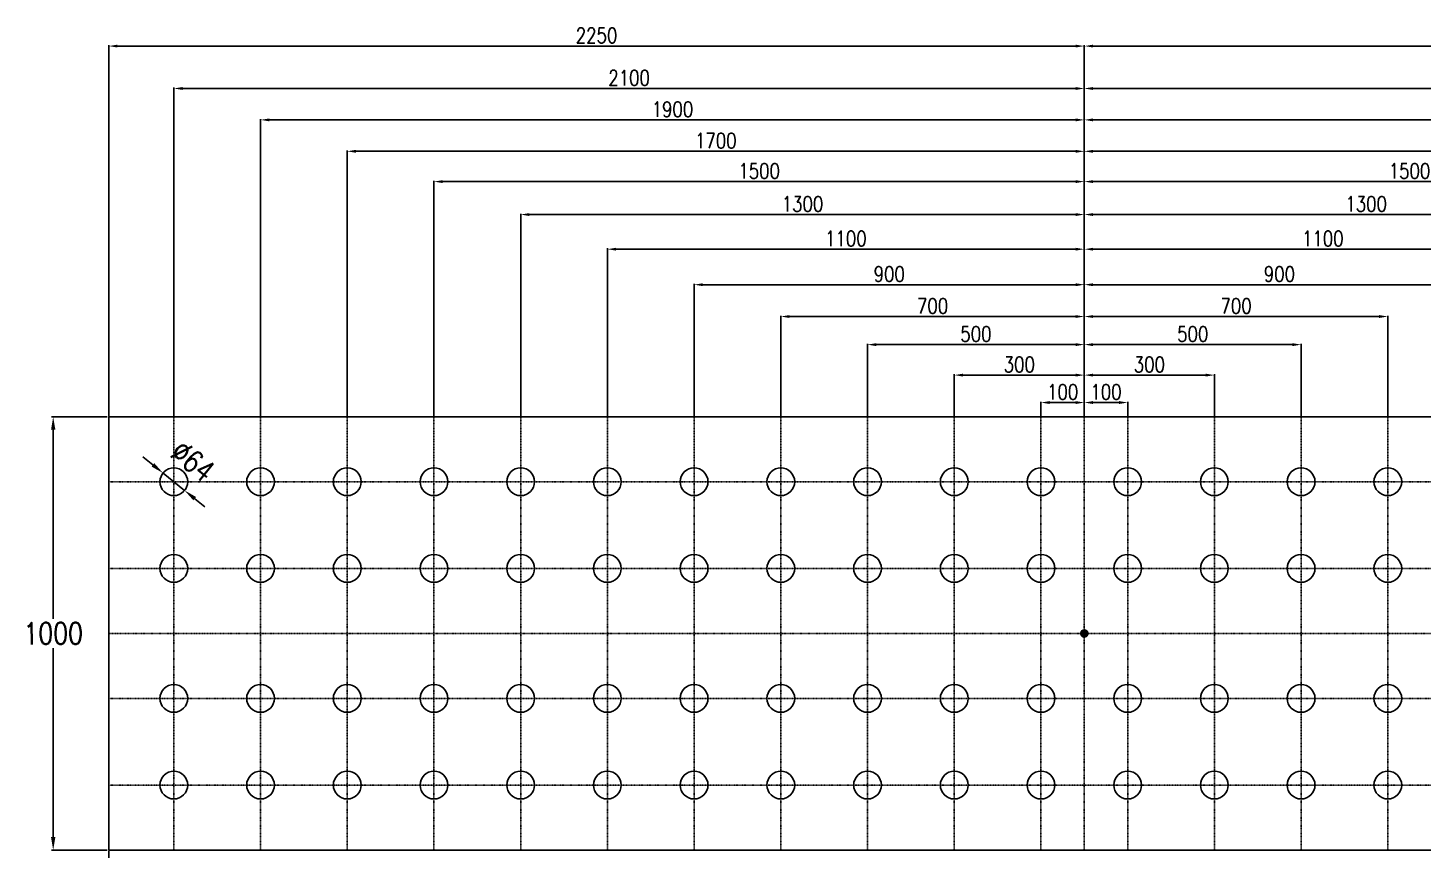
# Model space of a CAD drawing. Header units: millimetres. Extents: x 1541 to 289025, y -12015 to 47026.
# Drawn here: x 41778 to 44996, y 2135 to 4033 of the extents above; entities that cross this region are included whole.
import ezdxf

# ---------------------------------------------------------------- set-up
doc = ezdxf.new("R2010")
doc.units = ezdxf.units.MM
doc.header["$LTSCALE"] = 0.1
doc.linetypes.add('DASHDOT', pattern=[25.4, 12.7, -6.35, 0, -6.35])
for name, color, linetype in [('COTAS', 8, 'Continuous'), ('EJE PERNO', 1, 'DASHDOT'), ('PERNOS', 3, 'Continuous'), ('PLATINA', 5, 'Continuous')]:
    doc.layers.add(name, color=color, linetype=linetype)
doc.styles.add('CNI_COTAS', font='romans.shx', dxfattribs={"width": 0.8})
doc.dimstyles.new('1.2', dxfattribs={"dimscale": 0, "dimtxt": 35, "dimasz": 20, "dimexe": 2, "dimexo": 2, "dimgap": 7, "dimtad": 1, "dimdec": 0, "dimzin": 4, "dimdsep": 46, "dimtxsty": 'CNI_COTAS', "dimcen": 0, "dimclrd": 256, "dimclrt": 3, "dimadec": 0, "dimazin": 0, "dimtfac": 1, "dimtdec": 0, "dimtmove": 2, "dimatfit": 0, "dimfxl": 0.05, "dimtolj": 1, "dimtzin": 0, "dimarcsym": 1})
doc.dimstyles.new('1.3', dxfattribs={"dimscale": 0, "dimtxt": 50, "dimasz": 30, "dimexe": 4, "dimexo": 4, "dimgap": 9, "dimtad": 1, "dimdec": 0, "dimzin": 4, "dimdsep": 46, "dimtxsty": 'CNI_COTAS', "dimcen": 0, "dimclrd": 256, "dimclrt": 3, "dimadec": 0, "dimazin": 0, "dimtfac": 1, "dimtdec": 0, "dimtmove": 2, "dimatfit": 0, "dimfxl": 0.05, "dimtolj": 1, "dimtzin": 0, "dimarcsym": 0})

# ---------------------------------------------------------------- blocks, each defined once
blk = doc.blocks.new('*D3512')
at = {"layer": 'COTAS', "color": 0, "lineweight": -2, "transparency": 16777216}
for p, q in [((44214.3, 3137.3), (44214.3, 3170.1)), ((44314.3, 3137.3), (44314.3, 3170.1))]:
    blk.add_line(p, q, dxfattribs=at)
at = {"layer": 'COTAS', "lineweight": -2, "transparency": 16777216}
blk.add_line((44234.3, 3168.1), (44294.3, 3168.1), dxfattribs=at)
at = {"layer": 'COTAS', "transparency": 16777216}
for points in [[(44234.3, 3171.5), (44234.3, 3164.8), (44214.3, 3168.1)], [(44294.3, 3171.5), (44294.3, 3164.8), (44314.3, 3168.1)]]:
    blk.add_solid(points, dxfattribs=at)
at = {"layer": 'Defpoints', "color": 0, "transparency": 16777216}
for p in [(44314.3, 3168.1), (44214.3, 3135.3), (44314.3, 3135.3)]:
    blk.add_point(p, dxfattribs=at)
at = {"layer": 'COTAS', "color": 3, "transparency": 16777216, "insert": (44264.3, 3192.6), "char_height": 35, "attachment_point": 5, "style": 'CNI_COTAS'}
blk.add_mtext('\\A1;100', dxfattribs=at)
blk = doc.blocks.new('*D3513')
at = {"layer": 'COTAS', "color": 0, "lineweight": -2, "transparency": 16777216}
for p, q in [((44214.3, 3137.3), (44214.3, 3233.4)), ((44514.3, 3137.3), (44514.3, 3233.4))]:
    blk.add_line(p, q, dxfattribs=at)
at = {"layer": 'COTAS', "lineweight": -2, "transparency": 16777216}
blk.add_line((44234.3, 3231.4), (44494.3, 3231.4), dxfattribs=at)
at = {"layer": 'COTAS', "transparency": 16777216}
for points in [[(44234.3, 3234.7), (44234.3, 3228.1), (44214.3, 3231.4)], [(44494.3, 3234.7), (44494.3, 3228.1), (44514.3, 3231.4)]]:
    blk.add_solid(points, dxfattribs=at)
at = {"layer": 'Defpoints', "color": 0, "transparency": 16777216}
for p in [(44514.3, 3231.4), (44214.3, 3135.3), (44514.3, 3135.3)]:
    blk.add_point(p, dxfattribs=at)
at = {"layer": 'COTAS', "color": 3, "transparency": 16777216, "insert": (44364.3, 3255.9), "char_height": 35, "attachment_point": 5, "style": 'CNI_COTAS'}
blk.add_mtext('\\A1;300', dxfattribs=at)
blk = doc.blocks.new('*D3514')
at = {"layer": 'COTAS', "color": 0, "lineweight": -2, "transparency": 16777216}
for p, q in [((44214.3, 3137.3), (44214.3, 3303.8)), ((44714.3, 3137.3), (44714.3, 3303.8))]:
    blk.add_line(p, q, dxfattribs=at)
at = {"layer": 'COTAS', "lineweight": -2, "transparency": 16777216}
blk.add_line((44234.3, 3301.8), (44694.3, 3301.8), dxfattribs=at)
at = {"layer": 'COTAS', "transparency": 16777216}
for points in [[(44234.3, 3305.1), (44234.3, 3298.4), (44214.3, 3301.8)], [(44694.3, 3305.1), (44694.3, 3298.4), (44714.3, 3301.8)]]:
    blk.add_solid(points, dxfattribs=at)
at = {"layer": 'Defpoints', "color": 0, "transparency": 16777216}
for p in [(44714.3, 3301.8), (44214.3, 3135.3), (44714.3, 3135.3)]:
    blk.add_point(p, dxfattribs=at)
at = {"layer": 'COTAS', "color": 3, "transparency": 16777216, "insert": (44464.3, 3326.3), "char_height": 35, "attachment_point": 5, "style": 'CNI_COTAS'}
blk.add_mtext('\\A1;500', dxfattribs=at)
blk = doc.blocks.new('*D3515')
at = {"layer": 'COTAS', "color": 0, "lineweight": -2, "transparency": 16777216}
for p, q in [((44214.3, 3137.3), (44214.3, 3368.6)), ((44914.3, 3137.3), (44914.3, 3368.6))]:
    blk.add_line(p, q, dxfattribs=at)
at = {"layer": 'COTAS', "lineweight": -2, "transparency": 16777216}
blk.add_line((44234.3, 3366.6), (44894.3, 3366.6), dxfattribs=at)
at = {"layer": 'COTAS', "transparency": 16777216}
for points in [[(44234.3, 3369.9), (44234.3, 3363.3), (44214.3, 3366.6)], [(44894.3, 3369.9), (44894.3, 3363.3), (44914.3, 3366.6)]]:
    blk.add_solid(points, dxfattribs=at)
at = {"layer": 'Defpoints', "color": 0, "transparency": 16777216}
for p in [(44914.3, 3366.6), (44214.3, 3135.3), (44914.3, 3135.3)]:
    blk.add_point(p, dxfattribs=at)
at = {"layer": 'COTAS', "color": 3, "transparency": 16777216, "insert": (44564.3, 3391.1), "char_height": 35, "attachment_point": 5, "style": 'CNI_COTAS'}
blk.add_mtext('\\A1;700', dxfattribs=at)
blk = doc.blocks.new('*D3041')
at = {"layer": 'COTAS', "color": 0, "lineweight": -2, "transparency": 16777216}
for p, q in [((44214.3, 3137.3), (44214.3, 3442.1)), ((45114.3, 3137.3), (45114.3, 3442.1))]:
    blk.add_line(p, q, dxfattribs=at)
at = {"layer": 'COTAS', "lineweight": -2, "transparency": 16777216}
blk.add_line((44234.3, 3440.1), (45094.3, 3440.1), dxfattribs=at)
at = {"layer": 'COTAS', "transparency": 16777216}
for points in [[(44234.3, 3443.4), (44234.3, 3436.7), (44214.3, 3440.1)], [(45094.3, 3443.4), (45094.3, 3436.7), (45114.3, 3440.1)]]:
    blk.add_solid(points, dxfattribs=at)
at = {"layer": 'Defpoints', "color": 0, "transparency": 16777216}
for p in [(45114.3, 3440.1), (44214.3, 3135.3), (45114.3, 3135.3)]:
    blk.add_point(p, dxfattribs=at)
at = {"layer": 'COTAS', "color": 3, "transparency": 16777216, "insert": (44664.3, 3464.6), "char_height": 35, "attachment_point": 5, "style": 'CNI_COTAS'}
blk.add_mtext('\\A1;900', dxfattribs=at)
blk = doc.blocks.new('*D3516')
at = {"layer": 'COTAS', "color": 0, "lineweight": -2, "transparency": 16777216}
for p, q in [((44214.3, 3137.3), (44214.3, 3524)), ((45314.3, 3137.3), (45314.3, 3524))]:
    blk.add_line(p, q, dxfattribs=at)
at = {"layer": 'COTAS', "lineweight": -2, "transparency": 16777216}
blk.add_line((44234.3, 3522), (45294.3, 3522), dxfattribs=at)
at = {"layer": 'COTAS', "transparency": 16777216}
for points in [[(44234.3, 3525.3), (44234.3, 3518.7), (44214.3, 3522)], [(45294.3, 3525.3), (45294.3, 3518.7), (45314.3, 3522)]]:
    blk.add_solid(points, dxfattribs=at)
at = {"layer": 'Defpoints', "color": 0, "transparency": 16777216}
for p in [(45314.3, 3522), (44214.3, 3135.3), (45314.3, 3135.3)]:
    blk.add_point(p, dxfattribs=at)
at = {"layer": 'COTAS', "color": 3, "transparency": 16777216, "insert": (44764.3, 3546.5), "char_height": 35, "attachment_point": 5, "style": 'CNI_COTAS'}
blk.add_mtext('\\A1;1100', dxfattribs=at)
blk = doc.blocks.new('*D3517')
at = {"layer": 'COTAS', "color": 0, "lineweight": -2, "transparency": 16777216}
for p, q in [((44214.3, 3137.3), (44214.3, 3603.9)), ((45514.3, 3137.3), (45514.3, 3603.9))]:
    blk.add_line(p, q, dxfattribs=at)
at = {"layer": 'COTAS', "lineweight": -2, "transparency": 16777216}
blk.add_line((44234.3, 3601.9), (45494.3, 3601.9), dxfattribs=at)
at = {"layer": 'COTAS', "transparency": 16777216}
for points in [[(44234.3, 3605.2), (44234.3, 3598.6), (44214.3, 3601.9)], [(45494.3, 3605.2), (45494.3, 3598.6), (45514.3, 3601.9)]]:
    blk.add_solid(points, dxfattribs=at)
at = {"layer": 'Defpoints', "color": 0, "transparency": 16777216}
for p in [(45514.3, 3601.9), (44214.3, 3135.3), (45514.3, 3135.3)]:
    blk.add_point(p, dxfattribs=at)
at = {"layer": 'COTAS', "color": 3, "transparency": 16777216, "insert": (44864.3, 3626.4), "char_height": 35, "attachment_point": 5, "style": 'CNI_COTAS'}
blk.add_mtext('\\A1;1300', dxfattribs=at)
blk = doc.blocks.new('*D3518')
at = {"layer": 'COTAS', "color": 0, "lineweight": -2, "transparency": 16777216}
for p, q in [((44214.3, 3137.3), (44214.3, 3679.9)), ((45714.3, 3137.3), (45714.3, 3679.9))]:
    blk.add_line(p, q, dxfattribs=at)
at = {"layer": 'COTAS', "lineweight": -2, "transparency": 16777216}
blk.add_line((44234.3, 3677.9), (45694.3, 3677.9), dxfattribs=at)
at = {"layer": 'COTAS', "transparency": 16777216}
for points in [[(44234.3, 3681.3), (44234.3, 3674.6), (44214.3, 3677.9)], [(45694.3, 3681.3), (45694.3, 3674.6), (45714.3, 3677.9)]]:
    blk.add_solid(points, dxfattribs=at)
at = {"layer": 'Defpoints', "color": 0, "transparency": 16777216}
for p in [(45714.3, 3677.9), (44214.3, 3135.3), (45714.3, 3135.3)]:
    blk.add_point(p, dxfattribs=at)
at = {"layer": 'COTAS', "color": 3, "transparency": 16777216, "insert": (44964.3, 3702.4), "char_height": 35, "attachment_point": 5, "style": 'CNI_COTAS'}
blk.add_mtext('\\A1;1500', dxfattribs=at)
blk = doc.blocks.new('*D3519')
at = {"layer": 'COTAS', "color": 0, "lineweight": -2, "transparency": 16777216}
for p, q in [((44214.3, 3137.3), (44214.3, 3749.9)), ((45914.3, 3137.3), (45914.3, 3749.9))]:
    blk.add_line(p, q, dxfattribs=at)
at = {"layer": 'COTAS', "lineweight": -2, "transparency": 16777216}
blk.add_line((44234.3, 3747.9), (45894.3, 3747.9), dxfattribs=at)
at = {"layer": 'COTAS', "transparency": 16777216}
for points in [[(44234.3, 3751.2), (44234.3, 3744.5), (44214.3, 3747.9)], [(45894.3, 3751.2), (45894.3, 3744.5), (45914.3, 3747.9)]]:
    blk.add_solid(points, dxfattribs=at)
at = {"layer": 'Defpoints', "color": 0, "transparency": 16777216}
for p in [(45914.3, 3747.9), (44214.3, 3135.3), (45914.3, 3135.3)]:
    blk.add_point(p, dxfattribs=at)
at = {"layer": 'COTAS', "color": 3, "transparency": 16777216, "insert": (45064.3, 3772.4), "char_height": 35, "attachment_point": 5, "style": 'CNI_COTAS'}
blk.add_mtext('\\A1;1700', dxfattribs=at)
blk = doc.blocks.new('*D3520')
at = {"layer": 'COTAS', "color": 0, "lineweight": -2, "transparency": 16777216}
for p, q in [((44214.3, 3137.3), (44214.3, 3822.4)), ((46114.3, 3137.3), (46114.3, 3822.4))]:
    blk.add_line(p, q, dxfattribs=at)
at = {"layer": 'COTAS', "lineweight": -2, "transparency": 16777216}
blk.add_line((44234.3, 3820.4), (46094.3, 3820.4), dxfattribs=at)
at = {"layer": 'COTAS', "transparency": 16777216}
for points in [[(44234.3, 3823.7), (44234.3, 3817.1), (44214.3, 3820.4)], [(46094.3, 3823.7), (46094.3, 3817.1), (46114.3, 3820.4)]]:
    blk.add_solid(points, dxfattribs=at)
at = {"layer": 'Defpoints', "color": 0, "transparency": 16777216}
for p in [(46114.3, 3820.4), (44214.3, 3135.3), (46114.3, 3135.3)]:
    blk.add_point(p, dxfattribs=at)
at = {"layer": 'COTAS', "color": 3, "transparency": 16777216, "insert": (45164.3, 3844.9), "char_height": 35, "attachment_point": 5, "style": 'CNI_COTAS'}
blk.add_mtext('\\A1;1900', dxfattribs=at)
blk = doc.blocks.new('*D3521')
at = {"layer": 'COTAS', "color": 0, "lineweight": -2, "transparency": 16777216}
for p, q in [((44214.3, 3137.3), (44214.3, 3894.9)), ((46314.3, 3137.3), (46314.3, 3894.9))]:
    blk.add_line(p, q, dxfattribs=at)
at = {"layer": 'COTAS', "lineweight": -2, "transparency": 16777216}
blk.add_line((44234.3, 3892.9), (46294.3, 3892.9), dxfattribs=at)
at = {"layer": 'COTAS', "transparency": 16777216}
for points in [[(44234.3, 3896.2), (44234.3, 3889.5), (44214.3, 3892.9)], [(46294.3, 3896.2), (46294.3, 3889.5), (46314.3, 3892.9)]]:
    blk.add_solid(points, dxfattribs=at)
at = {"layer": 'Defpoints', "color": 0, "transparency": 16777216}
for p in [(46314.3, 3892.9), (44214.3, 3135.3), (46314.3, 3135.3)]:
    blk.add_point(p, dxfattribs=at)
at = {"layer": 'COTAS', "color": 3, "transparency": 16777216, "insert": (45264.3, 3917.4), "char_height": 35, "attachment_point": 5, "style": 'CNI_COTAS'}
blk.add_mtext('\\A1;2100', dxfattribs=at)
blk = doc.blocks.new('*D3522')
at = {"layer": 'COTAS', "color": 0, "lineweight": -2, "transparency": 16777216}
for p, q in [((44214.3, 3137.3), (44214.3, 3992.7)), ((46464.3, 3137.3), (46464.3, 3992.7))]:
    blk.add_line(p, q, dxfattribs=at)
at = {"layer": 'COTAS', "lineweight": -2, "transparency": 16777216}
blk.add_line((44234.3, 3990.7), (46444.3, 3990.7), dxfattribs=at)
at = {"layer": 'COTAS', "transparency": 16777216}
for points in [[(44234.3, 3994), (44234.3, 3987.4), (44214.3, 3990.7)], [(46444.3, 3994), (46444.3, 3987.4), (46464.3, 3990.7)]]:
    blk.add_solid(points, dxfattribs=at)
at = {"layer": 'Defpoints', "color": 0, "transparency": 16777216}
for p in [(46464.3, 3990.7), (44214.3, 3135.3), (46464.3, 3135.3)]:
    blk.add_point(p, dxfattribs=at)
at = {"layer": 'COTAS', "color": 3, "transparency": 16777216, "insert": (45339.3, 4015.2), "char_height": 35, "attachment_point": 5, "style": 'CNI_COTAS'}
blk.add_mtext('\\A1;2250', dxfattribs=at)
blk = doc.blocks.new('*D3042')
at = {"layer": 'COTAS', "color": 0, "lineweight": -2, "transparency": 16777216}
for p, q in [((44114.3, 3137.3), (44114.3, 3170.1)), ((44214.3, 3137.3), (44214.3, 3170.1))]:
    blk.add_line(p, q, dxfattribs=at)
at = {"layer": 'COTAS', "lineweight": -2, "transparency": 16777216}
blk.add_line((44194.3, 3168.1), (44134.3, 3168.1), dxfattribs=at)
at = {"layer": 'COTAS', "transparency": 16777216}
for points in [[(44134.3, 3171.5), (44134.3, 3164.8), (44114.3, 3168.1)], [(44194.3, 3171.5), (44194.3, 3164.8), (44214.3, 3168.1)]]:
    blk.add_solid(points, dxfattribs=at)
at = {"layer": 'Defpoints', "color": 0, "transparency": 16777216}
for p in [(44114.3, 3168.1), (44114.3, 3135.3), (44214.3, 3135.3)]:
    blk.add_point(p, dxfattribs=at)
at = {"layer": 'COTAS', "color": 3, "transparency": 16777216, "insert": (44164.3, 3192.6), "char_height": 35, "attachment_point": 5, "style": 'CNI_COTAS'}
blk.add_mtext('\\A1;100', dxfattribs=at)
blk = doc.blocks.new('*D3043')
at = {"layer": 'COTAS', "color": 0, "lineweight": -2, "transparency": 16777216}
for p, q in [((43914.3, 3137.3), (43914.3, 3233.4)), ((44214.3, 3137.3), (44214.3, 3233.4))]:
    blk.add_line(p, q, dxfattribs=at)
at = {"layer": 'COTAS', "lineweight": -2, "transparency": 16777216}
blk.add_line((44194.3, 3231.4), (43934.3, 3231.4), dxfattribs=at)
at = {"layer": 'COTAS', "transparency": 16777216}
for points in [[(43934.3, 3234.7), (43934.3, 3228.1), (43914.3, 3231.4)], [(44194.3, 3234.7), (44194.3, 3228.1), (44214.3, 3231.4)]]:
    blk.add_solid(points, dxfattribs=at)
at = {"layer": 'Defpoints', "color": 0, "transparency": 16777216}
for p in [(43914.3, 3231.4), (43914.3, 3135.3), (44214.3, 3135.3)]:
    blk.add_point(p, dxfattribs=at)
at = {"layer": 'COTAS', "color": 3, "transparency": 16777216, "insert": (44064.3, 3255.9), "char_height": 35, "attachment_point": 5, "style": 'CNI_COTAS'}
blk.add_mtext('\\A1;300', dxfattribs=at)
blk = doc.blocks.new('*D3044')
at = {"layer": 'COTAS', "color": 0, "lineweight": -2, "transparency": 16777216}
for p, q in [((43714.3, 3137.3), (43714.3, 3303.8)), ((44214.3, 3137.3), (44214.3, 3303.8))]:
    blk.add_line(p, q, dxfattribs=at)
at = {"layer": 'COTAS', "lineweight": -2, "transparency": 16777216}
blk.add_line((44194.3, 3301.8), (43734.3, 3301.8), dxfattribs=at)
at = {"layer": 'COTAS', "transparency": 16777216}
for points in [[(43734.3, 3305.1), (43734.3, 3298.4), (43714.3, 3301.8)], [(44194.3, 3305.1), (44194.3, 3298.4), (44214.3, 3301.8)]]:
    blk.add_solid(points, dxfattribs=at)
at = {"layer": 'Defpoints', "color": 0, "transparency": 16777216}
for p in [(43714.3, 3301.8), (43714.3, 3135.3), (44214.3, 3135.3)]:
    blk.add_point(p, dxfattribs=at)
at = {"layer": 'COTAS', "color": 3, "transparency": 16777216, "insert": (43964.3, 3326.3), "char_height": 35, "attachment_point": 5, "style": 'CNI_COTAS'}
blk.add_mtext('\\A1;500', dxfattribs=at)
blk = doc.blocks.new('*D3045')
at = {"layer": 'COTAS', "color": 0, "lineweight": -2, "transparency": 16777216}
for p, q in [((43514.3, 3137.3), (43514.3, 3368.6)), ((44214.3, 3137.3), (44214.3, 3368.6))]:
    blk.add_line(p, q, dxfattribs=at)
at = {"layer": 'COTAS', "lineweight": -2, "transparency": 16777216}
blk.add_line((44194.3, 3366.6), (43534.3, 3366.6), dxfattribs=at)
at = {"layer": 'COTAS', "transparency": 16777216}
for points in [[(43534.3, 3369.9), (43534.3, 3363.3), (43514.3, 3366.6)], [(44194.3, 3369.9), (44194.3, 3363.3), (44214.3, 3366.6)]]:
    blk.add_solid(points, dxfattribs=at)
at = {"layer": 'Defpoints', "color": 0, "transparency": 16777216}
for p in [(43514.3, 3366.6), (43514.3, 3135.3), (44214.3, 3135.3)]:
    blk.add_point(p, dxfattribs=at)
at = {"layer": 'COTAS', "color": 3, "transparency": 16777216, "insert": (43864.3, 3391.1), "char_height": 35, "attachment_point": 5, "style": 'CNI_COTAS'}
blk.add_mtext('\\A1;700', dxfattribs=at)
blk = doc.blocks.new('*D3046')
at = {"layer": 'COTAS', "color": 0, "lineweight": -2, "transparency": 16777216}
for p, q in [((43314.3, 3137.3), (43314.3, 3442.1)), ((44214.3, 3137.3), (44214.3, 3442.1))]:
    blk.add_line(p, q, dxfattribs=at)
at = {"layer": 'COTAS', "lineweight": -2, "transparency": 16777216}
blk.add_line((44194.3, 3440.1), (43334.3, 3440.1), dxfattribs=at)
at = {"layer": 'COTAS', "transparency": 16777216}
for points in [[(43334.3, 3443.4), (43334.3, 3436.7), (43314.3, 3440.1)], [(44194.3, 3443.4), (44194.3, 3436.7), (44214.3, 3440.1)]]:
    blk.add_solid(points, dxfattribs=at)
at = {"layer": 'Defpoints', "color": 0, "transparency": 16777216}
for p in [(43314.3, 3440.1), (43314.3, 3135.3), (44214.3, 3135.3)]:
    blk.add_point(p, dxfattribs=at)
at = {"layer": 'COTAS', "color": 3, "transparency": 16777216, "insert": (43764.3, 3464.6), "char_height": 35, "attachment_point": 5, "style": 'CNI_COTAS'}
blk.add_mtext('\\A1;900', dxfattribs=at)
blk = doc.blocks.new('*D3047')
at = {"layer": 'COTAS', "color": 0, "lineweight": -2, "transparency": 16777216}
for p, q in [((43114.3, 3137.3), (43114.3, 3524)), ((44214.3, 3137.3), (44214.3, 3524))]:
    blk.add_line(p, q, dxfattribs=at)
at = {"layer": 'COTAS', "lineweight": -2, "transparency": 16777216}
blk.add_line((44194.3, 3522), (43134.3, 3522), dxfattribs=at)
at = {"layer": 'COTAS', "transparency": 16777216}
for points in [[(43134.3, 3525.3), (43134.3, 3518.7), (43114.3, 3522)], [(44194.3, 3525.3), (44194.3, 3518.7), (44214.3, 3522)]]:
    blk.add_solid(points, dxfattribs=at)
at = {"layer": 'Defpoints', "color": 0, "transparency": 16777216}
for p in [(43114.3, 3522), (43114.3, 3135.3), (44214.3, 3135.3)]:
    blk.add_point(p, dxfattribs=at)
at = {"layer": 'COTAS', "color": 3, "transparency": 16777216, "insert": (43664.3, 3546.5), "char_height": 35, "attachment_point": 5, "style": 'CNI_COTAS'}
blk.add_mtext('\\A1;1100', dxfattribs=at)
blk = doc.blocks.new('*D3048')
at = {"layer": 'COTAS', "color": 0, "lineweight": -2, "transparency": 16777216}
for p, q in [((42914.3, 3137.3), (42914.3, 3603.9)), ((44214.3, 3137.3), (44214.3, 3603.9))]:
    blk.add_line(p, q, dxfattribs=at)
at = {"layer": 'COTAS', "lineweight": -2, "transparency": 16777216}
blk.add_line((44194.3, 3601.9), (42934.3, 3601.9), dxfattribs=at)
at = {"layer": 'COTAS', "transparency": 16777216}
for points in [[(42934.3, 3605.2), (42934.3, 3598.6), (42914.3, 3601.9)], [(44194.3, 3605.2), (44194.3, 3598.6), (44214.3, 3601.9)]]:
    blk.add_solid(points, dxfattribs=at)
at = {"layer": 'Defpoints', "color": 0, "transparency": 16777216}
for p in [(42914.3, 3601.9), (42914.3, 3135.3), (44214.3, 3135.3)]:
    blk.add_point(p, dxfattribs=at)
at = {"layer": 'COTAS', "color": 3, "transparency": 16777216, "insert": (43564.3, 3626.4), "char_height": 35, "attachment_point": 5, "style": 'CNI_COTAS'}
blk.add_mtext('\\A1;1300', dxfattribs=at)
blk = doc.blocks.new('*D3049')
at = {"layer": 'COTAS', "color": 0, "lineweight": -2, "transparency": 16777216}
for p, q in [((42714.3, 3137.3), (42714.3, 3679.9)), ((44214.3, 3137.3), (44214.3, 3679.9))]:
    blk.add_line(p, q, dxfattribs=at)
at = {"layer": 'COTAS', "lineweight": -2, "transparency": 16777216}
blk.add_line((44194.3, 3677.9), (42734.3, 3677.9), dxfattribs=at)
at = {"layer": 'COTAS', "transparency": 16777216}
for points in [[(42734.3, 3681.3), (42734.3, 3674.6), (42714.3, 3677.9)], [(44194.3, 3681.3), (44194.3, 3674.6), (44214.3, 3677.9)]]:
    blk.add_solid(points, dxfattribs=at)
at = {"layer": 'Defpoints', "color": 0, "transparency": 16777216}
for p in [(42714.3, 3677.9), (42714.3, 3135.3), (44214.3, 3135.3)]:
    blk.add_point(p, dxfattribs=at)
at = {"layer": 'COTAS', "color": 3, "transparency": 16777216, "insert": (43464.3, 3702.4), "char_height": 35, "attachment_point": 5, "style": 'CNI_COTAS'}
blk.add_mtext('\\A1;1500', dxfattribs=at)
blk = doc.blocks.new('*D3050')
at = {"layer": 'COTAS', "color": 0, "lineweight": -2, "transparency": 16777216}
for p, q in [((42514.3, 3137.3), (42514.3, 3749.9)), ((44214.3, 3137.3), (44214.3, 3749.9))]:
    blk.add_line(p, q, dxfattribs=at)
at = {"layer": 'COTAS', "lineweight": -2, "transparency": 16777216}
blk.add_line((44194.3, 3747.9), (42534.3, 3747.9), dxfattribs=at)
at = {"layer": 'COTAS', "transparency": 16777216}
for points in [[(42534.3, 3751.2), (42534.3, 3744.5), (42514.3, 3747.9)], [(44194.3, 3751.2), (44194.3, 3744.5), (44214.3, 3747.9)]]:
    blk.add_solid(points, dxfattribs=at)
at = {"layer": 'Defpoints', "color": 0, "transparency": 16777216}
for p in [(42514.3, 3747.9), (42514.3, 3135.3), (44214.3, 3135.3)]:
    blk.add_point(p, dxfattribs=at)
at = {"layer": 'COTAS', "color": 3, "transparency": 16777216, "insert": (43364.3, 3772.4), "char_height": 35, "attachment_point": 5, "style": 'CNI_COTAS'}
blk.add_mtext('\\A1;1700', dxfattribs=at)
blk = doc.blocks.new('*D3051')
at = {"layer": 'COTAS', "color": 0, "lineweight": -2, "transparency": 16777216}
for p, q in [((42314.3, 3137.3), (42314.3, 3822.4)), ((44214.3, 3137.3), (44214.3, 3822.4))]:
    blk.add_line(p, q, dxfattribs=at)
at = {"layer": 'COTAS', "lineweight": -2, "transparency": 16777216}
blk.add_line((44194.3, 3820.4), (42334.3, 3820.4), dxfattribs=at)
at = {"layer": 'COTAS', "transparency": 16777216}
for points in [[(42334.3, 3823.7), (42334.3, 3817.1), (42314.3, 3820.4)], [(44194.3, 3823.7), (44194.3, 3817.1), (44214.3, 3820.4)]]:
    blk.add_solid(points, dxfattribs=at)
at = {"layer": 'Defpoints', "color": 0, "transparency": 16777216}
for p in [(42314.3, 3820.4), (42314.3, 3135.3), (44214.3, 3135.3)]:
    blk.add_point(p, dxfattribs=at)
at = {"layer": 'COTAS', "color": 3, "transparency": 16777216, "insert": (43264.3, 3844.9), "char_height": 35, "attachment_point": 5, "style": 'CNI_COTAS'}
blk.add_mtext('\\A1;1900', dxfattribs=at)
blk = doc.blocks.new('*D3052')
at = {"layer": 'COTAS', "color": 0, "lineweight": -2, "transparency": 16777216}
for p, q in [((42114.3, 3137.3), (42114.3, 3894.9)), ((44214.3, 3137.3), (44214.3, 3894.9))]:
    blk.add_line(p, q, dxfattribs=at)
at = {"layer": 'COTAS', "lineweight": -2, "transparency": 16777216}
blk.add_line((44194.3, 3892.9), (42134.3, 3892.9), dxfattribs=at)
at = {"layer": 'COTAS', "transparency": 16777216}
for points in [[(42134.3, 3896.2), (42134.3, 3889.5), (42114.3, 3892.9)], [(44194.3, 3896.2), (44194.3, 3889.5), (44214.3, 3892.9)]]:
    blk.add_solid(points, dxfattribs=at)
at = {"layer": 'Defpoints', "color": 0, "transparency": 16777216}
for p in [(42114.3, 3892.9), (42114.3, 3135.3), (44214.3, 3135.3)]:
    blk.add_point(p, dxfattribs=at)
at = {"layer": 'COTAS', "color": 3, "transparency": 16777216, "insert": (43164.3, 3917.4), "char_height": 35, "attachment_point": 5, "style": 'CNI_COTAS'}
blk.add_mtext('\\A1;2100', dxfattribs=at)
blk = doc.blocks.new('*D3053')
at = {"layer": 'COTAS', "color": 0, "lineweight": -2, "transparency": 16777216}
for p, q in [((41964.3, 3137.3), (41964.3, 3992.7)), ((44214.3, 3137.3), (44214.3, 3992.7))]:
    blk.add_line(p, q, dxfattribs=at)
at = {"layer": 'COTAS', "lineweight": -2, "transparency": 16777216}
blk.add_line((44194.3, 3990.7), (41984.3, 3990.7), dxfattribs=at)
at = {"layer": 'COTAS', "transparency": 16777216}
for points in [[(41984.3, 3994), (41984.3, 3987.4), (41964.3, 3990.7)], [(44194.3, 3994), (44194.3, 3987.4), (44214.3, 3990.7)]]:
    blk.add_solid(points, dxfattribs=at)
at = {"layer": 'Defpoints', "color": 0, "transparency": 16777216}
for p in [(41964.3, 3990.7), (41964.3, 3135.3), (44214.3, 3135.3)]:
    blk.add_point(p, dxfattribs=at)
at = {"layer": 'COTAS', "color": 3, "transparency": 16777216, "insert": (43089.3, 4015.2), "char_height": 35, "attachment_point": 5, "style": 'CNI_COTAS'}
blk.add_mtext('\\A1;2250', dxfattribs=at)
blk = doc.blocks.new('*D3525')
at = {"layer": 'COTAS', "color": 0, "lineweight": -2, "ltscale": 3, "transparency": 16777216}
for p, q in [((41960.3, 3135.3), (41832.1, 3135.3)), ((41960.3, 2135.3), (41832.1, 2135.3))]:
    blk.add_line(p, q, dxfattribs=at)
at = {"layer": 'COTAS', "lineweight": -2, "ltscale": 3, "transparency": 16777216}
for p, q in [((41836.1, 3105.3), (41836.1, 2669.3)), ((41836.1, 2165.3), (41836.1, 2601.3))]:
    blk.add_line(p, q, dxfattribs=at)
at = {"layer": 'COTAS', "ltscale": 3, "transparency": 16777216}
for points in [[(41831.1, 3105.3), (41841.1, 3105.3), (41836.1, 3135.3)], [(41831.1, 2165.3), (41841.1, 2165.3), (41836.1, 2135.3)]]:
    blk.add_solid(points, dxfattribs=at)
at = {"layer": 'Defpoints', "color": 0, "ltscale": 3, "transparency": 16777216}
for p in [(41964.3, 3135.3), (41836.1, 2135.3), (41964.3, 2135.3)]:
    blk.add_point(p, dxfattribs=at)
at = {"layer": 'COTAS', "color": 3, "ltscale": 3, "transparency": 16777216, "insert": (41836.1, 2635.3), "char_height": 50, "attachment_point": 5, "rotation": 0.2, "style": 'CNI_COTAS'}
blk.add_mtext('\\A1;1000', dxfattribs=at)
blk = doc.blocks.new('*D3526')
at = {"layer": 'COTAS', "color": 0, "lineweight": -2, "transparency": 16777216}
for p, q in [((41964.3, 2133.3), (41964.3, 1997.8)), ((46464.3, 2133.3), (46464.3, 1997.8))]:
    blk.add_line(p, q, dxfattribs=at)
at = {"layer": 'COTAS', "lineweight": -2, "transparency": 16777216}
blk.add_line((41984.3, 1999.8), (46444.3, 1999.8), dxfattribs=at)
at = {"layer": 'COTAS', "transparency": 16777216}
for points in [[(41984.3, 2003.2), (41984.3, 1996.5), (41964.3, 1999.8)], [(46444.3, 2003.2), (46444.3, 1996.5), (46464.3, 1999.8)]]:
    blk.add_solid(points, dxfattribs=at)
at = {"layer": 'Defpoints', "color": 0, "transparency": 16777216}
for p in [(41964.3, 2135.3), (46464.3, 2135.3), (46464.3, 1999.8)]:
    blk.add_point(p, dxfattribs=at)
at = {"layer": 'COTAS', "color": 3, "transparency": 16777216, "insert": (44214.3, 2024.3), "char_height": 35, "attachment_point": 5, "style": 'CNI_COTAS'}
blk.add_mtext('\\A1;4500', dxfattribs=at)
blk = doc.blocks.new('*D3527')
at = {"layer": 'COTAS', "lineweight": -2, "ltscale": 3, "transparency": 16777216}
for p, q in [((42066.1, 3024.3), (42042.7, 3043.1)), ((42089.4, 3005.4), (42139.2, 2965.2)), ((42162.5, 2946.3), (42185.8, 2927.5))]:
    blk.add_line(p, q, dxfattribs=at)
at = {"layer": 'COTAS', "ltscale": 3, "transparency": 16777216}
for points in [[(42069.2, 3028.2), (42062.9, 3020.4), (42089.4, 3005.4)], [(42165.6, 2950.2), (42159.4, 2942.4), (42139.2, 2965.2)]]:
    blk.add_solid(points, dxfattribs=at)
at = {"layer": 'Defpoints', "color": 0, "ltscale": 3, "transparency": 16777216}
for p in [(42089.4, 3005.4), (42139.2, 2965.2)]:
    blk.add_point(p, dxfattribs=at)
at = {"layer": 'COTAS', "color": 3, "ltscale": 3, "transparency": 16777216, "insert": (42158.5, 3032.6), "char_height": 50, "attachment_point": 5, "rotation": 321.0455, "style": 'CNI_COTAS'}
blk.add_mtext('\\A1;∅64', dxfattribs=at)
blk = doc.blocks.new('A$C3a5a2e85')
at = {"layer": 'COTAS', "color": 2, "const_width": 10}
blk.add_lwpolyline([(44209.3, 2635.3, 1), (44219.3, 2635.3, 1)], format="xyb", close=True, dxfattribs=at)
at = {"layer": 'EJE PERNO'}
for p, q in [((42114.3, 3135.3), (42114.3, 2135.3)), ((42314.3, 3135.3), (42314.3, 2135.3)), ((42514.3, 3135.3), (42514.3, 2135.3)), ((42714.3, 3135.3), (42714.3, 2135.3)), ((42914.3, 3135.3), (42914.3, 2135.3)), ((43114.3, 3135.3), (43114.3, 2135.3)), ((43314.3, 3135.3), (43314.3, 2135.3)), ((43514.3, 3135.3), (43514.3, 2135.3)), ((43714.3, 3135.3), (43714.3, 2135.3)), ((43914.3, 3135.3), (43914.3, 2135.3)), ((44114.3, 3135.3), (44114.3, 2135.3)), ((44314.3, 3135.3), (44314.3, 2135.3)), ((44514.3, 3135.3), (44514.3, 2135.3)), ((44714.3, 3135.3), (44714.3, 2135.3)), ((44914.3, 3135.3), (44914.3, 2135.3)), ((46464.3, 2985.3), (41964.3, 2985.3)), ((46464.3, 2785.3), (41964.3, 2785.3)), ((46464.3, 2485.3), (41964.3, 2485.3)), ((46464.3, 2285.3), (41964.3, 2285.3))]:
    blk.add_line(p, q, dxfattribs=at)
at = {"layer": 'EJE PERNO', "color": 4}
blk.add_line((44214.3, 3135.3), (44214.3, 2135.3), dxfattribs=at)
blk.add_lwpolyline([(41964.3, 2635.3), (44214.3, 2635.3), (46464.3, 2635.3)], dxfattribs=at)
at = {"layer": 'PERNOS'}
for centre in [(42114.3, 2985.3), (42314.3, 2985.3), (42514.3, 2985.3), (42714.3, 2985.3), (42914.3, 2985.3), (43114.3, 2985.3), (43314.3, 2985.3), (43514.3, 2985.3), (43714.3, 2985.3), (43914.3, 2985.3), (44114.3, 2985.3), (44314.3, 2985.3), (44514.3, 2985.3), (44714.3, 2985.3), (44914.3, 2985.3), (42114.3, 2785.3), (42314.3, 2785.3), (42514.3, 2785.3), (42714.3, 2785.3), (42914.3, 2785.3), (43114.3, 2785.3), (43314.3, 2785.3), (43514.3, 2785.3), (43714.3, 2785.3), (43914.3, 2785.3), (44114.3, 2785.3), (44314.3, 2785.3), (44514.3, 2785.3), (44714.3, 2785.3), (44914.3, 2785.3), (42114.3, 2485.3), (42314.3, 2485.3), (42514.3, 2485.3), (42714.3, 2485.3), (42914.3, 2485.3), (43114.3, 2485.3), (43314.3, 2485.3), (43514.3, 2485.3), (43714.3, 2485.3), (43914.3, 2485.3), (44114.3, 2485.3), (44314.3, 2485.3), (44514.3, 2485.3), (44714.3, 2485.3), (44914.3, 2485.3), (42114.3, 2285.3), (42314.3, 2285.3), (42514.3, 2285.3), (42714.3, 2285.3), (42914.3, 2285.3), (43114.3, 2285.3), (43314.3, 2285.3), (43514.3, 2285.3), (43714.3, 2285.3), (43914.3, 2285.3), (44114.3, 2285.3), (44314.3, 2285.3), (44514.3, 2285.3), (44714.3, 2285.3), (44914.3, 2285.3)]:
    blk.add_circle(centre, 32, dxfattribs=at)
at = {"layer": 'PLATINA', "linetype": 'Continuous'}
blk.add_lwpolyline([(41964.3, 2135.3), (41964.3, 3135.3), (46464.3, 3135.3), (46464.3, 2135.3)], close=True, dxfattribs=at)
at = {"layer": 'COTAS'}
for base, p2, picture, middle in [((41964.3, 3990.7), (41964.3, 3135.3), '*D3053', (43089.3, 4015.2)), ((42114.3, 3892.9), (42114.3, 3135.3), '*D3052', (43164.3, 3917.4)), ((42314.3, 3820.4), (42314.3, 3135.3), '*D3051', (43264.3, 3844.9)), ((42514.3, 3747.9), (42514.3, 3135.3), '*D3050', (43364.3, 3772.4)), ((42714.3, 3677.9), (42714.3, 3135.3), '*D3049', (43464.3, 3702.4)), ((42914.3, 3601.9), (42914.3, 3135.3), '*D3048', (43564.3, 3626.4)), ((43114.3, 3522), (43114.3, 3135.3), '*D3047', (43664.3, 3546.5)), ((43314.3, 3440.1), (43314.3, 3135.3), '*D3046', (43764.3, 3464.6)), ((43514.3, 3366.6), (43514.3, 3135.3), '*D3045', (43864.3, 3391.1)), ((43714.3, 3301.8), (43714.3, 3135.3), '*D3044', (43964.3, 3326.3)), ((43914.3, 3231.4), (43914.3, 3135.3), '*D3043', (44064.3, 3255.9)), ((44114.3, 3168.1), (44114.3, 3135.3), '*D3042', (44164.3, 3192.6))]:
    dim = blk.add_linear_dim(base=base, p1=(44214.3, 3135.3), p2=p2, angle=180, dimstyle='1.2', override={"dimscale": 1}, dxfattribs=at)
    dim.commit()
    dim.dimension.update_dxf_attribs({"geometry": picture, "text_midpoint": middle})
for base, p1, p2, picture, middle in [((46464.3, 3990.7), (44214.3, 3135.3), (46464.3, 3135.3), '*D3522', (45339.3, 4015.2)), ((46314.3, 3892.9), (44214.3, 3135.3), (46314.3, 3135.3), '*D3521', (45264.3, 3917.4)), ((46114.3, 3820.4), (44214.3, 3135.3), (46114.3, 3135.3), '*D3520', (45164.3, 3844.9)), ((45914.3, 3747.9), (44214.3, 3135.3), (45914.3, 3135.3), '*D3519', (45064.3, 3772.4)), ((45714.3, 3677.9), (44214.3, 3135.3), (45714.3, 3135.3), '*D3518', (44964.3, 3702.4)), ((45514.3, 3601.9), (44214.3, 3135.3), (45514.3, 3135.3), '*D3517', (44864.3, 3626.4)), ((45314.3, 3522), (44214.3, 3135.3), (45314.3, 3135.3), '*D3516', (44764.3, 3546.5)), ((45114.3, 3440.1), (44214.3, 3135.3), (45114.3, 3135.3), '*D3041', (44664.3, 3464.6)), ((44914.3, 3366.6), (44214.3, 3135.3), (44914.3, 3135.3), '*D3515', (44564.3, 3391.1)), ((44714.3, 3301.8), (44214.3, 3135.3), (44714.3, 3135.3), '*D3514', (44464.3, 3326.3)), ((44514.3, 3231.4), (44214.3, 3135.3), (44514.3, 3135.3), '*D3513', (44364.3, 3255.9)), ((44314.3, 3168.1), (44214.3, 3135.3), (44314.3, 3135.3), '*D3512', (44264.3, 3192.6)), ((46464.3, 1999.8), (41964.3, 2135.3), (46464.3, 2135.3), '*D3526', (44214.3, 2024.3))]:
    dim = blk.add_linear_dim(base=base, p1=p1, p2=p2, dimstyle='1.2', override={"dimscale": 1}, dxfattribs=at)
    dim.commit()
    dim.dimension.update_dxf_attribs({"geometry": picture, "text_midpoint": middle})
at = {"layer": 'COTAS', "ltscale": 3}
dim = blk.add_linear_dim(base=(41836.1, 2135.3), p1=(41964.3, 3135.3), p2=(41964.3, 2135.3), angle=90, dimstyle='1.3', override={"dimscale": 1}, dxfattribs=at)
dim.commit()
dim.dimension.update_dxf_attribs({"geometry": '*D3525', "text_midpoint": (41836.1, 2635.3), "text_rotation": 0.2})
dim = blk.add_diameter_dim_2p(p1=(42089.4, 3005.4), p2=(42139.2, 2965.2), dimstyle='1.3', override={"dimscale": 1}, dxfattribs=at)
dim.commit()
dim.dimension.update_dxf_attribs({"geometry": '*D3527', "text_midpoint": (42158.5, 3032.6), "dimtype": 131})

msp = doc.modelspace()

# ---------------------------------------------------------------- block references
at = {"layer": 'COTAS'}
msp.add_blockref('A$C3a5a2e85', (0, 0), dxfattribs=at)

doc.saveas('drawing.dxf')
